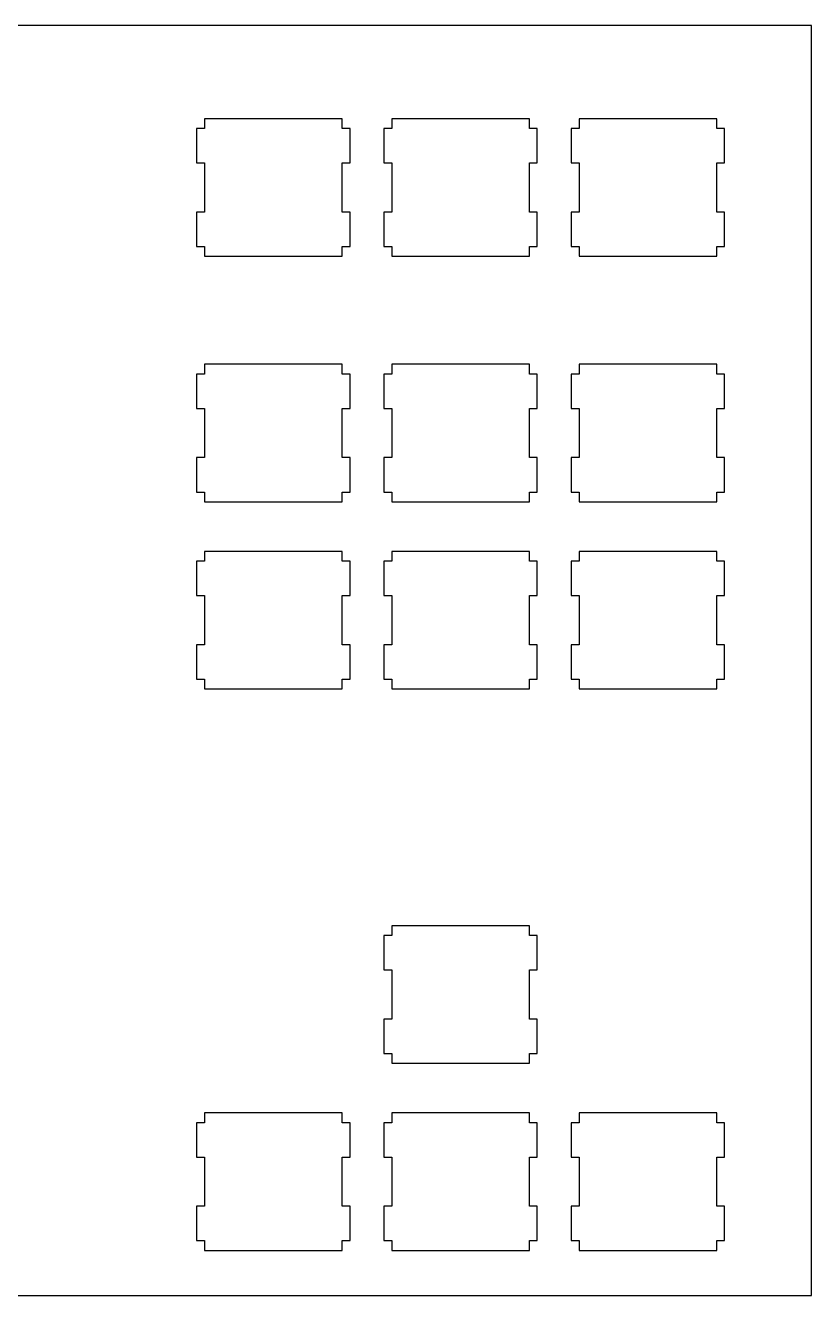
# Model space of a CAD drawing. Header units: millimetres. Extents: x 102 to 475, y 137 to 266.
# Drawn here: x 395 to 475, y 137 to 266.2 of the extents above; entities that cross this region are included whole.
import ezdxf

# ---------------------------------------------------------------- set-up
doc = ezdxf.new("R2010")
doc.units = ezdxf.units.MM
doc.layers.add('Default', color=7, linetype='Continuous')
doc.layers.add('KEYBOARD_(1)', color=7, linetype='Continuous')

# ---------------------------------------------------------------- blocks, each defined once
blk = doc.blocks.new('SE')
at = {"layer": 'KEYBOARD_(1)', "color": 7, "linetype": 'Continuous'}
for p, q in [((474.96, 266.24), (101.83, 266.24)), ((474.96, 136.96), (474.96, 266.24)), ((413.22, 256.75), (413.22, 255.75)), ((427.22, 256.75), (413.22, 256.75)), ((427.22, 255.75), (427.22, 256.75)), ((432.27, 256.75), (432.27, 255.75)), ((446.27, 256.75), (432.27, 256.75)), ((446.27, 255.75), (446.27, 256.75)), ((451.32, 256.75), (451.32, 255.75)), ((465.32, 256.75), (451.32, 256.75)), ((465.32, 255.75), (465.32, 256.75)), ((412.42, 255.75), (412.42, 252.25)), ((413.22, 255.75), (412.42, 255.75)), ((428.02, 255.75), (427.22, 255.75)), ((428.02, 252.25), (428.02, 255.75)), ((431.47, 255.75), (431.47, 252.25)), ((432.27, 255.75), (431.47, 255.75)), ((447.07, 255.75), (446.27, 255.75)), ((447.07, 252.25), (447.07, 255.75)), ((450.52, 255.75), (450.52, 252.25)), ((451.32, 255.75), (450.52, 255.75)), ((466.12, 255.75), (465.32, 255.75)), ((466.12, 252.25), (466.12, 255.75)), ((412.42, 252.25), (413.22, 252.25)), ((413.22, 252.25), (413.22, 247.25)), ((427.22, 252.25), (428.02, 252.25)), ((427.22, 247.25), (427.22, 252.25)), ((431.47, 252.25), (432.27, 252.25)), ((432.27, 252.25), (432.27, 247.25)), ((446.27, 252.25), (447.07, 252.25)), ((446.27, 247.25), (446.27, 252.25)), ((450.52, 252.25), (451.32, 252.25)), ((451.32, 252.25), (451.32, 247.25)), ((465.32, 252.25), (466.12, 252.25)), ((465.32, 247.25), (465.32, 252.25)), ((412.42, 247.25), (412.42, 243.75)), ((413.22, 247.25), (412.42, 247.25)), ((428.02, 247.25), (427.22, 247.25)), ((428.02, 243.75), (428.02, 247.25)), ((431.47, 247.25), (431.47, 243.75)), ((432.27, 247.25), (431.47, 247.25)), ((447.07, 247.25), (446.27, 247.25)), ((447.07, 243.75), (447.07, 247.25)), ((450.52, 247.25), (450.52, 243.75)), ((451.32, 247.25), (450.52, 247.25)), ((466.12, 247.25), (465.32, 247.25)), ((466.12, 243.75), (466.12, 247.25)), ((412.42, 243.75), (413.22, 243.75)), ((413.22, 243.75), (413.22, 242.75)), ((427.22, 243.75), (428.02, 243.75)), ((427.22, 242.75), (427.22, 243.75)), ((431.47, 243.75), (432.27, 243.75)), ((432.27, 243.75), (432.27, 242.75)), ((446.27, 243.75), (447.07, 243.75)), ((446.27, 242.75), (446.27, 243.75)), ((450.52, 243.75), (451.32, 243.75)), ((451.32, 243.75), (451.32, 242.75)), ((465.32, 243.75), (466.12, 243.75)), ((465.32, 242.75), (465.32, 243.75)), ((413.22, 242.75), (427.22, 242.75)), ((432.27, 242.75), (446.27, 242.75)), ((451.32, 242.75), (465.32, 242.75)), ((413.22, 231.75), (413.22, 230.75)), ((427.22, 231.75), (413.22, 231.75)), ((427.22, 230.75), (427.22, 231.75)), ((432.27, 231.75), (432.27, 230.75)), ((446.27, 231.75), (432.27, 231.75)), ((446.27, 230.75), (446.27, 231.75)), ((451.32, 231.75), (451.32, 230.75)), ((465.32, 231.75), (451.32, 231.75)), ((465.32, 230.75), (465.32, 231.75)), ((412.42, 230.75), (412.42, 227.25)), ((413.22, 230.75), (412.42, 230.75)), ((428.02, 230.75), (427.22, 230.75)), ((428.02, 227.25), (428.02, 230.75)), ((431.47, 230.75), (431.47, 227.25)), ((432.27, 230.75), (431.47, 230.75)), ((447.07, 230.75), (446.27, 230.75)), ((447.07, 227.25), (447.07, 230.75)), ((450.52, 230.75), (450.52, 227.25)), ((451.32, 230.75), (450.52, 230.75)), ((466.12, 230.75), (465.32, 230.75)), ((466.12, 227.25), (466.12, 230.75)), ((412.42, 227.25), (413.22, 227.25)), ((413.22, 227.25), (413.22, 222.25)), ((427.22, 227.25), (428.02, 227.25)), ((427.22, 222.25), (427.22, 227.25)), ((431.47, 227.25), (432.27, 227.25)), ((432.27, 227.25), (432.27, 222.25)), ((446.27, 227.25), (447.07, 227.25)), ((446.27, 222.25), (446.27, 227.25)), ((450.52, 227.25), (451.32, 227.25)), ((451.32, 227.25), (451.32, 222.25)), ((465.32, 227.25), (466.12, 227.25)), ((465.32, 222.25), (465.32, 227.25)), ((412.42, 222.25), (412.42, 218.75)), ((413.22, 222.25), (412.42, 222.25)), ((428.02, 222.25), (427.22, 222.25)), ((428.02, 218.75), (428.02, 222.25)), ((431.47, 222.25), (431.47, 218.75)), ((432.27, 222.25), (431.47, 222.25)), ((447.07, 222.25), (446.27, 222.25)), ((447.07, 218.75), (447.07, 222.25)), ((450.52, 222.25), (450.52, 218.75)), ((451.32, 222.25), (450.52, 222.25)), ((466.12, 222.25), (465.32, 222.25)), ((466.12, 218.75), (466.12, 222.25)), ((412.42, 218.75), (413.22, 218.75)), ((413.22, 218.75), (413.22, 217.75)), ((427.22, 218.75), (428.02, 218.75)), ((427.22, 217.75), (427.22, 218.75)), ((431.47, 218.75), (432.27, 218.75)), ((432.27, 218.75), (432.27, 217.75)), ((446.27, 218.75), (447.07, 218.75)), ((446.27, 217.75), (446.27, 218.75)), ((450.52, 218.75), (451.32, 218.75)), ((451.32, 218.75), (451.32, 217.75)), ((465.32, 218.75), (466.12, 218.75)), ((465.32, 217.75), (465.32, 218.75)), ((413.22, 217.75), (427.22, 217.75)), ((432.27, 217.75), (446.27, 217.75)), ((451.32, 217.75), (465.32, 217.75)), ((413.22, 212.7), (413.22, 211.7)), ((427.22, 212.7), (413.22, 212.7)), ((427.22, 211.7), (427.22, 212.7)), ((432.27, 212.7), (432.27, 211.7)), ((446.27, 212.7), (432.27, 212.7)), ((446.27, 211.7), (446.27, 212.7)), ((451.32, 212.7), (451.32, 211.7)), ((465.32, 212.7), (451.32, 212.7)), ((465.32, 211.7), (465.32, 212.7)), ((412.42, 211.7), (412.42, 208.2)), ((413.22, 211.7), (412.42, 211.7)), ((428.02, 211.7), (427.22, 211.7)), ((428.02, 208.2), (428.02, 211.7)), ((431.47, 211.7), (431.47, 208.2)), ((432.27, 211.7), (431.47, 211.7)), ((447.07, 211.7), (446.27, 211.7)), ((447.07, 208.2), (447.07, 211.7)), ((450.52, 211.7), (450.52, 208.2)), ((451.32, 211.7), (450.52, 211.7)), ((466.12, 211.7), (465.32, 211.7)), ((466.12, 208.2), (466.12, 211.7)), ((412.42, 208.2), (413.22, 208.2)), ((413.22, 208.2), (413.22, 203.2)), ((427.22, 208.2), (428.02, 208.2)), ((427.22, 203.2), (427.22, 208.2)), ((431.47, 208.2), (432.27, 208.2)), ((432.27, 208.2), (432.27, 203.2)), ((446.27, 208.2), (447.07, 208.2)), ((446.27, 203.2), (446.27, 208.2)), ((450.52, 208.2), (451.32, 208.2)), ((451.32, 208.2), (451.32, 203.2)), ((465.32, 208.2), (466.12, 208.2)), ((465.32, 203.2), (465.32, 208.2)), ((412.42, 203.2), (412.42, 199.7)), ((413.22, 203.2), (412.42, 203.2)), ((428.02, 203.2), (427.22, 203.2)), ((428.02, 199.7), (428.02, 203.2)), ((431.47, 203.2), (431.47, 199.7)), ((432.27, 203.2), (431.47, 203.2)), ((447.07, 203.2), (446.27, 203.2)), ((447.07, 199.7), (447.07, 203.2)), ((450.52, 203.2), (450.52, 199.7)), ((451.32, 203.2), (450.52, 203.2)), ((466.12, 203.2), (465.32, 203.2)), ((466.12, 199.7), (466.12, 203.2)), ((412.42, 199.7), (413.22, 199.7)), ((413.22, 199.7), (413.22, 198.7)), ((427.22, 199.7), (428.02, 199.7)), ((427.22, 198.7), (427.22, 199.7)), ((431.47, 199.7), (432.27, 199.7)), ((432.27, 199.7), (432.27, 198.7)), ((446.27, 199.7), (447.07, 199.7)), ((446.27, 198.7), (446.27, 199.7)), ((450.52, 199.7), (451.32, 199.7)), ((451.32, 199.7), (451.32, 198.7)), ((465.32, 199.7), (466.12, 199.7)), ((465.32, 198.7), (465.32, 199.7)), ((413.22, 198.7), (427.22, 198.7)), ((432.27, 198.7), (446.27, 198.7)), ((451.32, 198.7), (465.32, 198.7)), ((432.27, 174.6), (432.27, 173.6)), ((446.27, 174.6), (432.27, 174.6)), ((446.27, 173.6), (446.27, 174.6)), ((431.47, 173.6), (431.47, 170.1)), ((432.27, 173.6), (431.47, 173.6)), ((447.07, 173.6), (446.27, 173.6)), ((447.07, 170.1), (447.07, 173.6)), ((431.47, 170.1), (432.27, 170.1)), ((432.27, 170.1), (432.27, 165.1)), ((446.27, 170.1), (447.07, 170.1)), ((446.27, 165.1), (446.27, 170.1)), ((431.47, 165.1), (431.47, 161.6)), ((432.27, 165.1), (431.47, 165.1)), ((447.07, 165.1), (446.27, 165.1)), ((447.07, 161.6), (447.07, 165.1)), ((431.47, 161.6), (432.27, 161.6)), ((432.27, 161.6), (432.27, 160.6)), ((432.27, 160.6), (446.27, 160.6)), ((446.27, 161.6), (447.07, 161.6)), ((446.27, 160.6), (446.27, 161.6)), ((413.22, 155.55), (413.22, 154.55)), ((427.22, 155.55), (413.22, 155.55)), ((427.22, 154.55), (427.22, 155.55)), ((432.27, 155.55), (432.27, 154.55)), ((446.27, 155.55), (432.27, 155.55)), ((446.27, 154.55), (446.27, 155.55)), ((451.32, 155.55), (451.32, 154.55)), ((465.32, 155.55), (451.32, 155.55)), ((465.32, 154.55), (465.32, 155.55)), ((412.42, 154.55), (412.42, 151.05)), ((413.22, 154.55), (412.42, 154.55)), ((428.02, 154.55), (427.22, 154.55)), ((428.02, 151.05), (428.02, 154.55)), ((431.47, 154.55), (431.47, 151.05)), ((432.27, 154.55), (431.47, 154.55)), ((447.07, 154.55), (446.27, 154.55)), ((447.07, 151.05), (447.07, 154.55)), ((450.52, 154.55), (450.52, 151.05)), ((451.32, 154.55), (450.52, 154.55)), ((466.12, 154.55), (465.32, 154.55)), ((466.12, 151.05), (466.12, 154.55)), ((412.42, 151.05), (413.22, 151.05)), ((413.22, 151.05), (413.22, 146.05)), ((427.22, 151.05), (428.02, 151.05)), ((427.22, 146.05), (427.22, 151.05)), ((431.47, 151.05), (432.27, 151.05)), ((432.27, 151.05), (432.27, 146.05)), ((446.27, 151.05), (447.07, 151.05)), ((446.27, 146.05), (446.27, 151.05)), ((450.52, 151.05), (451.32, 151.05)), ((451.32, 151.05), (451.32, 146.05)), ((465.32, 151.05), (466.12, 151.05)), ((465.32, 146.05), (465.32, 151.05)), ((412.42, 146.05), (412.42, 142.55)), ((413.22, 146.05), (412.42, 146.05)), ((428.02, 146.05), (427.22, 146.05)), ((428.02, 142.55), (428.02, 146.05)), ((431.47, 146.05), (431.47, 142.55)), ((432.27, 146.05), (431.47, 146.05)), ((447.07, 146.05), (446.27, 146.05)), ((447.07, 142.55), (447.07, 146.05)), ((450.52, 146.05), (450.52, 142.55)), ((451.32, 146.05), (450.52, 146.05)), ((466.12, 146.05), (465.32, 146.05)), ((466.12, 142.55), (466.12, 146.05)), ((412.42, 142.55), (413.22, 142.55)), ((413.22, 142.55), (413.22, 141.55)), ((427.22, 142.55), (428.02, 142.55)), ((427.22, 141.55), (427.22, 142.55)), ((431.47, 142.55), (432.27, 142.55)), ((432.27, 142.55), (432.27, 141.55)), ((446.27, 142.55), (447.07, 142.55)), ((446.27, 141.55), (446.27, 142.55)), ((450.52, 142.55), (451.32, 142.55)), ((451.32, 142.55), (451.32, 141.55)), ((465.32, 142.55), (466.12, 142.55)), ((465.32, 141.55), (465.32, 142.55)), ((413.22, 141.55), (427.22, 141.55)), ((432.27, 141.55), (446.27, 141.55)), ((451.32, 141.55), (465.32, 141.55)), ((101.83, 136.96), (474.96, 136.96))]:
    blk.add_line(p, q, dxfattribs=at)
blk = doc.blocks.new('SE1')
at = {"layer": 'KEYBOARD_(1)', "color": 7, "linetype": 'Continuous'}
for p, q in [((474.96, 266.24), (101.83, 266.24)), ((474.96, 136.96), (474.96, 266.24)), ((413.22, 256.75), (413.22, 255.75)), ((427.22, 256.75), (413.22, 256.75)), ((427.22, 255.75), (427.22, 256.75)), ((432.27, 256.75), (432.27, 255.75)), ((446.27, 256.75), (432.27, 256.75)), ((446.27, 255.75), (446.27, 256.75)), ((451.32, 256.75), (451.32, 255.75)), ((465.32, 256.75), (451.32, 256.75)), ((465.32, 255.75), (465.32, 256.75)), ((412.42, 255.75), (412.42, 252.25)), ((413.22, 255.75), (412.42, 255.75)), ((428.02, 255.75), (427.22, 255.75)), ((428.02, 252.25), (428.02, 255.75)), ((431.47, 255.75), (431.47, 252.25)), ((432.27, 255.75), (431.47, 255.75)), ((447.07, 255.75), (446.27, 255.75)), ((447.07, 252.25), (447.07, 255.75)), ((450.52, 255.75), (450.52, 252.25)), ((451.32, 255.75), (450.52, 255.75)), ((466.12, 255.75), (465.32, 255.75)), ((466.12, 252.25), (466.12, 255.75)), ((412.42, 252.25), (413.22, 252.25)), ((413.22, 252.25), (413.22, 247.25)), ((427.22, 252.25), (428.02, 252.25)), ((427.22, 247.25), (427.22, 252.25)), ((431.47, 252.25), (432.27, 252.25)), ((432.27, 252.25), (432.27, 247.25)), ((446.27, 252.25), (447.07, 252.25)), ((446.27, 247.25), (446.27, 252.25)), ((450.52, 252.25), (451.32, 252.25)), ((451.32, 252.25), (451.32, 247.25)), ((465.32, 252.25), (466.12, 252.25)), ((465.32, 247.25), (465.32, 252.25)), ((412.42, 247.25), (412.42, 243.75)), ((413.22, 247.25), (412.42, 247.25)), ((428.02, 247.25), (427.22, 247.25)), ((428.02, 243.75), (428.02, 247.25)), ((431.47, 247.25), (431.47, 243.75)), ((432.27, 247.25), (431.47, 247.25)), ((447.07, 247.25), (446.27, 247.25)), ((447.07, 243.75), (447.07, 247.25)), ((450.52, 247.25), (450.52, 243.75)), ((451.32, 247.25), (450.52, 247.25)), ((466.12, 247.25), (465.32, 247.25)), ((466.12, 243.75), (466.12, 247.25)), ((412.42, 243.75), (413.22, 243.75)), ((413.22, 243.75), (413.22, 242.75)), ((427.22, 243.75), (428.02, 243.75)), ((427.22, 242.75), (427.22, 243.75)), ((431.47, 243.75), (432.27, 243.75)), ((432.27, 243.75), (432.27, 242.75)), ((446.27, 243.75), (447.07, 243.75)), ((446.27, 242.75), (446.27, 243.75)), ((450.52, 243.75), (451.32, 243.75)), ((451.32, 243.75), (451.32, 242.75)), ((465.32, 243.75), (466.12, 243.75)), ((465.32, 242.75), (465.32, 243.75)), ((413.22, 242.75), (427.22, 242.75)), ((432.27, 242.75), (446.27, 242.75)), ((451.32, 242.75), (465.32, 242.75)), ((413.22, 231.75), (413.22, 230.75)), ((427.22, 231.75), (413.22, 231.75)), ((427.22, 230.75), (427.22, 231.75)), ((432.27, 231.75), (432.27, 230.75)), ((446.27, 231.75), (432.27, 231.75)), ((446.27, 230.75), (446.27, 231.75)), ((451.32, 231.75), (451.32, 230.75)), ((465.32, 231.75), (451.32, 231.75)), ((465.32, 230.75), (465.32, 231.75)), ((412.42, 230.75), (412.42, 227.25)), ((413.22, 230.75), (412.42, 230.75)), ((428.02, 230.75), (427.22, 230.75)), ((428.02, 227.25), (428.02, 230.75)), ((431.47, 230.75), (431.47, 227.25)), ((432.27, 230.75), (431.47, 230.75)), ((447.07, 230.75), (446.27, 230.75)), ((447.07, 227.25), (447.07, 230.75)), ((450.52, 230.75), (450.52, 227.25)), ((451.32, 230.75), (450.52, 230.75)), ((466.12, 230.75), (465.32, 230.75)), ((466.12, 227.25), (466.12, 230.75)), ((412.42, 227.25), (413.22, 227.25)), ((413.22, 227.25), (413.22, 222.25)), ((427.22, 227.25), (428.02, 227.25)), ((427.22, 222.25), (427.22, 227.25)), ((431.47, 227.25), (432.27, 227.25)), ((432.27, 227.25), (432.27, 222.25)), ((446.27, 227.25), (447.07, 227.25)), ((446.27, 222.25), (446.27, 227.25)), ((450.52, 227.25), (451.32, 227.25)), ((451.32, 227.25), (451.32, 222.25)), ((465.32, 227.25), (466.12, 227.25)), ((465.32, 222.25), (465.32, 227.25)), ((412.42, 222.25), (412.42, 218.75)), ((413.22, 222.25), (412.42, 222.25)), ((428.02, 222.25), (427.22, 222.25)), ((428.02, 218.75), (428.02, 222.25)), ((431.47, 222.25), (431.47, 218.75)), ((432.27, 222.25), (431.47, 222.25)), ((447.07, 222.25), (446.27, 222.25)), ((447.07, 218.75), (447.07, 222.25)), ((450.52, 222.25), (450.52, 218.75)), ((451.32, 222.25), (450.52, 222.25)), ((466.12, 222.25), (465.32, 222.25)), ((466.12, 218.75), (466.12, 222.25)), ((412.42, 218.75), (413.22, 218.75)), ((413.22, 218.75), (413.22, 217.75)), ((427.22, 218.75), (428.02, 218.75)), ((427.22, 217.75), (427.22, 218.75)), ((431.47, 218.75), (432.27, 218.75)), ((432.27, 218.75), (432.27, 217.75)), ((446.27, 218.75), (447.07, 218.75)), ((446.27, 217.75), (446.27, 218.75)), ((450.52, 218.75), (451.32, 218.75)), ((451.32, 218.75), (451.32, 217.75)), ((465.32, 218.75), (466.12, 218.75)), ((465.32, 217.75), (465.32, 218.75)), ((413.22, 217.75), (427.22, 217.75)), ((432.27, 217.75), (446.27, 217.75)), ((451.32, 217.75), (465.32, 217.75)), ((413.22, 212.7), (413.22, 211.7)), ((427.22, 212.7), (413.22, 212.7)), ((427.22, 211.7), (427.22, 212.7)), ((432.27, 212.7), (432.27, 211.7)), ((446.27, 212.7), (432.27, 212.7)), ((446.27, 211.7), (446.27, 212.7)), ((451.32, 212.7), (451.32, 211.7)), ((465.32, 212.7), (451.32, 212.7)), ((465.32, 211.7), (465.32, 212.7)), ((412.42, 211.7), (412.42, 208.2)), ((413.22, 211.7), (412.42, 211.7)), ((428.02, 211.7), (427.22, 211.7)), ((428.02, 208.2), (428.02, 211.7)), ((431.47, 211.7), (431.47, 208.2)), ((432.27, 211.7), (431.47, 211.7)), ((447.07, 211.7), (446.27, 211.7)), ((447.07, 208.2), (447.07, 211.7)), ((450.52, 211.7), (450.52, 208.2)), ((451.32, 211.7), (450.52, 211.7)), ((466.12, 211.7), (465.32, 211.7)), ((466.12, 208.2), (466.12, 211.7)), ((412.42, 208.2), (413.22, 208.2)), ((413.22, 208.2), (413.22, 203.2)), ((427.22, 208.2), (428.02, 208.2)), ((427.22, 203.2), (427.22, 208.2)), ((431.47, 208.2), (432.27, 208.2)), ((432.27, 208.2), (432.27, 203.2)), ((446.27, 208.2), (447.07, 208.2)), ((446.27, 203.2), (446.27, 208.2)), ((450.52, 208.2), (451.32, 208.2)), ((451.32, 208.2), (451.32, 203.2)), ((465.32, 208.2), (466.12, 208.2)), ((465.32, 203.2), (465.32, 208.2)), ((412.42, 203.2), (412.42, 199.7)), ((413.22, 203.2), (412.42, 203.2)), ((428.02, 203.2), (427.22, 203.2)), ((428.02, 199.7), (428.02, 203.2)), ((431.47, 203.2), (431.47, 199.7)), ((432.27, 203.2), (431.47, 203.2)), ((447.07, 203.2), (446.27, 203.2)), ((447.07, 199.7), (447.07, 203.2)), ((450.52, 203.2), (450.52, 199.7)), ((451.32, 203.2), (450.52, 203.2)), ((466.12, 203.2), (465.32, 203.2)), ((466.12, 199.7), (466.12, 203.2)), ((412.42, 199.7), (413.22, 199.7)), ((413.22, 199.7), (413.22, 198.7)), ((427.22, 199.7), (428.02, 199.7)), ((427.22, 198.7), (427.22, 199.7)), ((431.47, 199.7), (432.27, 199.7)), ((432.27, 199.7), (432.27, 198.7)), ((446.27, 199.7), (447.07, 199.7)), ((446.27, 198.7), (446.27, 199.7)), ((450.52, 199.7), (451.32, 199.7)), ((451.32, 199.7), (451.32, 198.7)), ((465.32, 199.7), (466.12, 199.7)), ((465.32, 198.7), (465.32, 199.7)), ((413.22, 198.7), (427.22, 198.7)), ((432.27, 198.7), (446.27, 198.7)), ((451.32, 198.7), (465.32, 198.7)), ((432.27, 174.6), (432.27, 173.6)), ((446.27, 174.6), (432.27, 174.6)), ((446.27, 173.6), (446.27, 174.6)), ((431.47, 173.6), (431.47, 170.1)), ((432.27, 173.6), (431.47, 173.6)), ((447.07, 173.6), (446.27, 173.6)), ((447.07, 170.1), (447.07, 173.6)), ((431.47, 170.1), (432.27, 170.1)), ((432.27, 170.1), (432.27, 165.1)), ((446.27, 170.1), (447.07, 170.1)), ((446.27, 165.1), (446.27, 170.1)), ((431.47, 165.1), (431.47, 161.6)), ((432.27, 165.1), (431.47, 165.1)), ((447.07, 165.1), (446.27, 165.1)), ((447.07, 161.6), (447.07, 165.1)), ((431.47, 161.6), (432.27, 161.6)), ((432.27, 161.6), (432.27, 160.6)), ((432.27, 160.6), (446.27, 160.6)), ((446.27, 161.6), (447.07, 161.6)), ((446.27, 160.6), (446.27, 161.6)), ((413.22, 155.55), (413.22, 154.55)), ((427.22, 155.55), (413.22, 155.55)), ((427.22, 154.55), (427.22, 155.55)), ((432.27, 155.55), (432.27, 154.55)), ((446.27, 155.55), (432.27, 155.55)), ((446.27, 154.55), (446.27, 155.55)), ((451.32, 155.55), (451.32, 154.55)), ((465.32, 155.55), (451.32, 155.55)), ((465.32, 154.55), (465.32, 155.55)), ((412.42, 154.55), (412.42, 151.05)), ((413.22, 154.55), (412.42, 154.55)), ((428.02, 154.55), (427.22, 154.55)), ((428.02, 151.05), (428.02, 154.55)), ((431.47, 154.55), (431.47, 151.05)), ((432.27, 154.55), (431.47, 154.55)), ((447.07, 154.55), (446.27, 154.55)), ((447.07, 151.05), (447.07, 154.55)), ((450.52, 154.55), (450.52, 151.05)), ((451.32, 154.55), (450.52, 154.55)), ((466.12, 154.55), (465.32, 154.55)), ((466.12, 151.05), (466.12, 154.55)), ((412.42, 151.05), (413.22, 151.05)), ((413.22, 151.05), (413.22, 146.05)), ((427.22, 151.05), (428.02, 151.05)), ((427.22, 146.05), (427.22, 151.05)), ((431.47, 151.05), (432.27, 151.05)), ((432.27, 151.05), (432.27, 146.05)), ((446.27, 151.05), (447.07, 151.05)), ((446.27, 146.05), (446.27, 151.05)), ((450.52, 151.05), (451.32, 151.05)), ((451.32, 151.05), (451.32, 146.05)), ((465.32, 151.05), (466.12, 151.05)), ((465.32, 146.05), (465.32, 151.05)), ((412.42, 146.05), (412.42, 142.55)), ((413.22, 146.05), (412.42, 146.05)), ((428.02, 146.05), (427.22, 146.05)), ((428.02, 142.55), (428.02, 146.05)), ((431.47, 146.05), (431.47, 142.55)), ((432.27, 146.05), (431.47, 146.05)), ((447.07, 146.05), (446.27, 146.05)), ((447.07, 142.55), (447.07, 146.05)), ((450.52, 146.05), (450.52, 142.55)), ((451.32, 146.05), (450.52, 146.05)), ((466.12, 146.05), (465.32, 146.05)), ((466.12, 142.55), (466.12, 146.05)), ((412.42, 142.55), (413.22, 142.55)), ((413.22, 142.55), (413.22, 141.55)), ((427.22, 142.55), (428.02, 142.55)), ((427.22, 141.55), (427.22, 142.55)), ((431.47, 142.55), (432.27, 142.55)), ((432.27, 142.55), (432.27, 141.55)), ((446.27, 142.55), (447.07, 142.55)), ((446.27, 141.55), (446.27, 142.55)), ((450.52, 142.55), (451.32, 142.55)), ((451.32, 142.55), (451.32, 141.55)), ((465.32, 142.55), (466.12, 142.55)), ((465.32, 141.55), (465.32, 142.55)), ((413.22, 141.55), (427.22, 141.55)), ((432.27, 141.55), (446.27, 141.55)), ((451.32, 141.55), (465.32, 141.55)), ((101.83, 136.96), (474.96, 136.96))]:
    blk.add_line(p, q, dxfattribs=at)

msp = doc.modelspace()

# ---------------------------------------------------------------- block references
at = {"layer": 'Default'}
for name in ['SE', 'SE1']:
    msp.add_blockref(name, (0, 0), dxfattribs=at)

doc.saveas('drawing.dxf')
